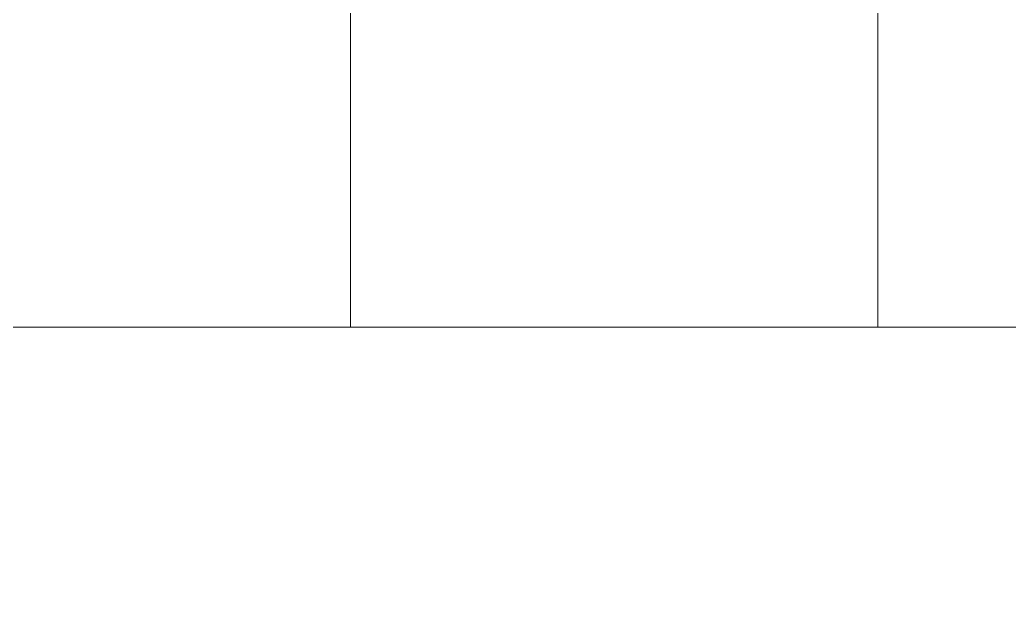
# Model space of a CAD drawing. Header units: millimetres. Extents: x -31757 to 121236, y -27283 to 59400.
# Drawn here: x 40743 to 52705, y -12800 to -5558 of the extents above; entities that cross this region are included whole.
import ezdxf

# ---------------------------------------------------------------- set-up
doc = ezdxf.new("R2010")
doc.units = ezdxf.units.MM
doc.layers.add('10_見えがかり', color=7, linetype='Continuous', lineweight=13)

msp = doc.modelspace()

# ---------------------------------------------------------------- linework, layer by layer
at = {"layer": '10_見えがかり'}
for points in [[(38366, -1278), (44741, -1278), (44740, -9278), (38366, -9278), (38366, -1278)], [(44741, -1278), (51115, -1278), (51115, -9278), (44740, -9278), (44741, -1278)], [(51115, -1278), (57490, -1279), (57489, -9279), (51115, -9278), (51115, -1278)], [(121236, -9283), (121235, -27283), (-31757, -27273), (-31756, -9273), (121236, -9283)], [(121236, -9283), (121235, -27283), (-31757, -27273), (-31756, -9273), (121236, -9283)]]:
    msp.add_lwpolyline(points, dxfattribs=at)

doc.saveas('drawing.dxf')
